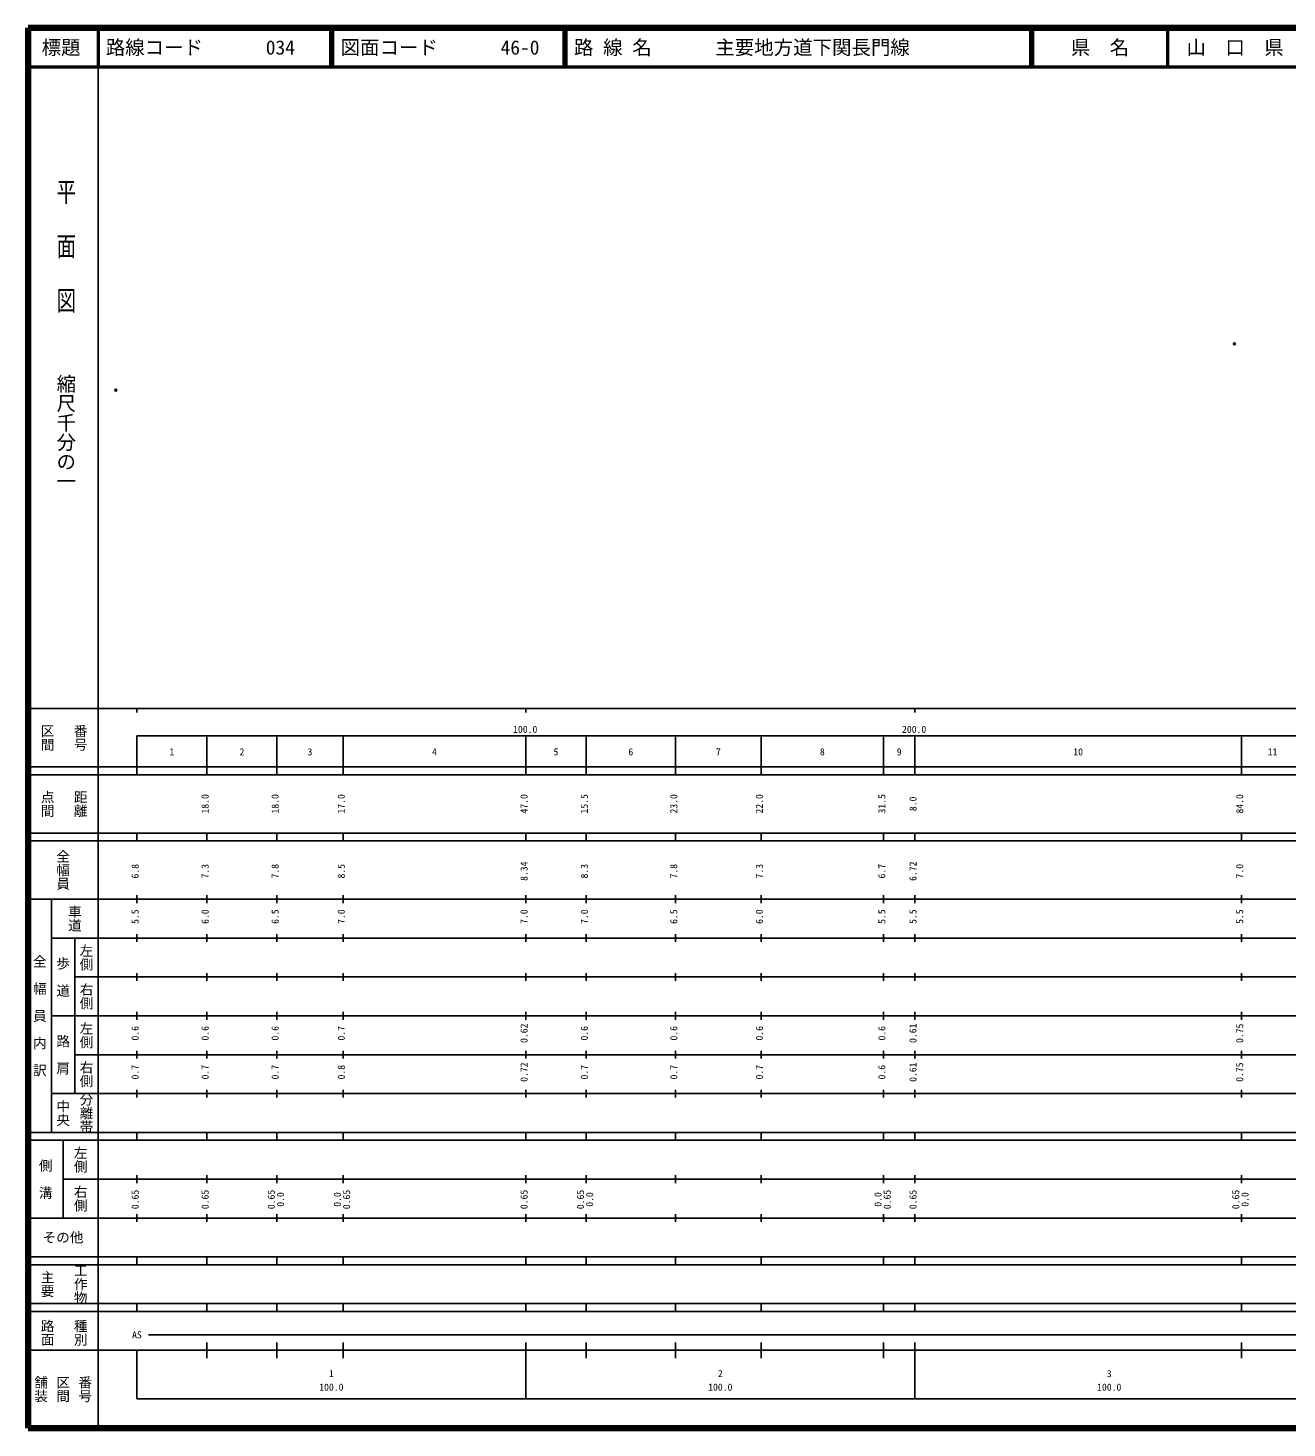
# Model space of a CAD drawing. Units: millimetres on the paper. Extents: x 40 to 680, y 20 to 380.
# Drawn here: x 40 to 363.7, y 20 to 380 of the extents above; entities that cross this region are included whole.
import ezdxf
from ezdxf.enums import TextEntityAlignment as Align

# ---------------------------------------------------------------- set-up
doc = ezdxf.new("R2010")
doc.units = ezdxf.units.MM
doc.header["$PDMODE"] = 32
doc.header["$PDSIZE"] = 0.5
doc.layers.add('M-OTRS', color=6, linetype='Continuous')
doc.layers.add('M-TTL-TXT', color=7, linetype='Continuous')
for name, color, linetype, lineweight in [('M-TTL', 2, 'Continuous', 140), ('M-TTL-BAND', 7, 'Continuous', 25), ('M-TTL-LINE', 7, 'Continuous', 50)]:
    doc.layers.add(name, color=color, linetype=linetype, lineweight=lineweight)
doc.styles.add('@ＭＳ ゴシック', font='')
doc.styles.add('ＭＳ ゴシック', font='')
doc.styles.get('@ＭＳ ゴシック').set_extended_font_data('@MS Gothic')
doc.styles.get('ＭＳ ゴシック').set_extended_font_data('MS Gothic')

msp = doc.modelspace()

# ---------------------------------------------------------------- linework, layer by layer
at = {"layer": 'M-OTRS'}
for p in [(350.188, 298.782), (62.579, 286.84)]:
    msp.add_point(p, dxfattribs=at)
at = {"layer": 'M-TTL'}
for p, q in [((40, 380), (40, 20)), ((680, 380), (40, 380)), ((40, 20), (680, 20))]:
    msp.add_line(p, q, dxfattribs=at)
at = {"layer": 'M-TTL-BAND'}
for p, q in [((58, 370), (58, 20)), ((40, 205), (579, 205)), ((68, 205), (68, 204)), ((168, 205), (168, 204)), ((268, 205), (268, 204)), ((68, 198), (579, 198)), ((68, 198), (68, 188)), ((86, 188), (86, 198)), ((104, 188), (104, 198)), ((121, 188), (121, 198)), ((168, 188), (168, 198)), ((183.5, 188), (183.5, 198)), ((206.5, 188), (206.5, 198)), ((228.5, 188), (228.5, 198)), ((260, 188), (260, 198)), ((268, 188), (268, 198)), ((352, 188), (352, 198)), ((40, 190), (579, 190)), ((40, 188), (579, 188)), ((40, 173), (579, 173)), ((68, 171), (68, 173)), ((86, 171), (86, 173)), ((104, 171), (104, 173)), ((121, 171), (121, 173)), ((168, 171), (168, 173)), ((183.5, 171), (183.5, 173)), ((206.5, 171), (206.5, 173)), ((228.5, 171), (228.5, 173)), ((260, 171), (260, 173)), ((268, 171), (268, 173)), ((352, 171), (352, 173)), ((40, 171), (579, 171)), ((40, 156), (579, 156)), ((46, 96), (46, 156)), ((68, 155), (68, 157)), ((86, 155), (86, 157)), ((104, 155), (104, 157)), ((121, 155), (121, 157)), ((168, 155), (168, 157)), ((183.5, 155), (183.5, 157)), ((206.5, 155), (206.5, 157)), ((228.5, 155), (228.5, 157)), ((260, 155), (260, 157)), ((268, 155), (268, 157)), ((352, 155), (352, 157)), ((46, 146), (579, 146)), ((52, 146), (52, 106)), ((68, 145), (68, 147)), ((86, 145), (86, 147)), ((104, 145), (104, 147)), ((121, 145), (121, 147)), ((168, 145), (168, 147)), ((183.5, 145), (183.5, 147)), ((206.5, 145), (206.5, 147)), ((228.5, 145), (228.5, 147)), ((260, 145), (260, 147)), ((268, 145), (268, 147)), ((352, 145), (352, 147)), ((68, 135), (68, 137)), ((86, 135), (86, 137)), ((104, 135), (104, 137)), ((121, 135), (121, 137)), ((168, 135), (168, 137)), ((183.5, 135), (183.5, 137)), ((206.5, 135), (206.5, 137)), ((228.5, 135), (228.5, 137)), ((260, 135), (260, 137)), ((268, 135), (268, 137)), ((352, 135), (352, 137)), ((52, 136), (579, 136)), ((46, 126), (579, 126)), ((68, 125), (68, 127)), ((86, 125), (86, 127)), ((104, 125), (104, 127)), ((121, 125), (121, 127)), ((168, 125), (168, 127)), ((183.5, 125), (183.5, 127)), ((206.5, 125), (206.5, 127)), ((228.5, 125), (228.5, 127)), ((260, 125), (260, 127)), ((268, 125), (268, 127)), ((352, 125), (352, 127)), ((52, 116), (579, 116)), ((68, 115), (68, 117)), ((86, 115), (86, 117)), ((104, 115), (104, 117)), ((121, 115), (121, 117)), ((168, 115), (168, 117)), ((183.5, 115), (183.5, 117)), ((206.5, 115), (206.5, 117)), ((228.5, 115), (228.5, 117)), ((260, 115), (260, 117)), ((268, 115), (268, 117)), ((352, 115), (352, 117)), ((46, 106), (579, 106)), ((68, 105), (68, 107)), ((86, 105), (86, 107)), ((104, 105), (104, 107)), ((121, 105), (121, 107)), ((168, 105), (168, 107)), ((183.5, 105), (183.5, 107)), ((206.5, 105), (206.5, 107)), ((228.5, 105), (228.5, 107)), ((260, 105), (260, 107)), ((268, 105), (268, 107)), ((352, 105), (352, 107)), ((40, 96), (579, 96)), ((40, 94), (579, 94)), ((49, 94), (49, 74)), ((68, 94), (68, 96)), ((86, 94), (86, 96)), ((104, 94), (104, 96)), ((121, 94), (121, 96)), ((168, 94), (168, 96)), ((183.5, 94), (183.5, 96)), ((206.5, 94), (206.5, 96)), ((228.5, 94), (228.5, 96)), ((260, 94), (260, 96)), ((268, 94), (268, 96)), ((352, 94), (352, 96)), ((49, 84), (579, 84)), ((68, 83), (68, 85)), ((86, 83), (86, 85)), ((104, 83), (104, 85)), ((121, 83), (121, 85)), ((168, 83), (168, 85)), ((183.5, 83), (183.5, 85)), ((206.5, 83), (206.5, 85)), ((228.5, 83), (228.5, 85)), ((260, 83), (260, 85)), ((268, 83), (268, 85)), ((352, 83), (352, 85)), ((40, 74), (579, 74)), ((68, 73), (68, 75)), ((86, 73), (86, 75)), ((104, 73), (104, 75)), ((121, 73), (121, 75)), ((168, 73), (168, 75)), ((183.5, 73), (183.5, 75)), ((206.5, 73), (206.5, 75)), ((228.5, 73), (228.5, 75)), ((260, 73), (260, 75)), ((268, 73), (268, 75)), ((352, 73), (352, 75)), ((40, 64), (579, 64)), ((40, 62), (579, 62)), ((68, 62), (68, 64)), ((86, 62), (86, 64)), ((104, 62), (104, 64)), ((121, 62), (121, 64)), ((168, 62), (168, 64)), ((183.5, 62), (183.5, 64)), ((206.5, 62), (206.5, 64)), ((228.5, 62), (228.5, 64)), ((260, 62), (260, 64)), ((268, 62), (268, 64)), ((352, 62), (352, 64)), ((40, 52), (579, 52)), ((68, 50), (68, 52)), ((86, 50), (86, 52)), ((104, 50), (104, 52)), ((121, 50), (121, 52)), ((168, 50), (168, 52)), ((183.5, 50), (183.5, 52)), ((206.5, 50), (206.5, 52)), ((228.5, 50), (228.5, 52)), ((260, 50), (260, 52)), ((268, 50), (268, 52)), ((352, 50), (352, 52)), ((40, 50), (579, 50)), ((71, 44), (565, 44)), ((40, 40), (579, 40)), ((68, 40), (68, 27.5)), ((86, 38), (86, 42)), ((104, 38), (104, 42)), ((121, 38), (121, 42)), ((168, 27.5), (168, 42)), ((183.5, 38), (183.5, 42)), ((206.5, 38), (206.5, 42)), ((228.5, 38), (228.5, 42)), ((260, 38), (260, 42)), ((268, 27.5), (268, 42)), ((352, 38), (352, 42)), ((68, 27.5), (579, 27.5))]:
    msp.add_line(p, q, dxfattribs=at)
at = {"layer": 'M-TTL-LINE'}
for p, q in [((58, 380), (58, 370)), ((117.75, 380), (117.75, 370)), ((118.25, 380), (118.25, 370)), ((177.75, 380), (177.75, 370)), ((178.25, 380), (178.25, 370)), ((297.75, 380), (297.75, 370)), ((298.25, 380), (298.25, 370)), ((333, 380), (333, 370)), ((40, 370), (680, 370))]:
    msp.add_line(p, q, dxfattribs=at)

# ---------------------------------------------------------------- texts
at = {"layer": 'M-TTL-BAND', "style": '@ＭＳ ゴシック', "width": 1.4}
msp.add_text('平  面  図', height=3.666, rotation=270, dxfattribs=at).set_placement((49.777, 306.475), align=Align.MIDDLE_RIGHT)
at = {"layer": 'M-TTL-BAND', "style": '@ＭＳ ゴシック'}
msp.add_text('縮尺千分の一', height=3.666, rotation=270, dxfattribs=at).set_placement((49.777, 261.03), align=Align.MIDDLE_RIGHT)
for s, p in [('区間', (45, 197.5)), ('番号', (53.5, 197.5)), ('点間', (45, 180.5)), ('距離', (53.5, 180.5)), ('全幅員', (49, 163.5)), ('車道', (52, 151)), ('左側', (55, 141)), ('全\u3000幅\u3000員\u3000内\u3000訳', (43, 126)), ('歩\u3000道', (49, 136)), ('右側', (55, 131)), ('左側', (55, 121)), ('路\u3000肩', (49, 116)), ('右側', (55, 111)), ('分離帯', (55, 101)), ('中央', (49, 101)), ('左側', (53.5, 89)), ('側\u3000溝', (44.5, 84)), ('右側', (53.5, 79)), ('工作物', (53.5, 57)), ('主要', (45, 57)), ('路面', (45, 44.5)), ('種別', (53.5, 44.5)), ('舗装', (43.333, 30)), ('区間', (49, 30)), ('番号', (54.667, 30))]:
    msp.add_text(s, height=2.566, rotation=270, dxfattribs=at).set_placement(p, align=Align.MIDDLE_CENTER)
at = {"layer": 'M-TTL-BAND', "style": 'ＭＳ ゴシック'}
for s, p in [('100.0', (167.844, 198.195)), ('200.0', (267.844, 198.195)), ('1', (77, 192.405)), ('2', (95, 192.405)), ('3', (112.5, 192.405)), ('4', (144.5, 192.405)), ('5', (175.75, 192.405)), ('6', (195, 192.405)), ('7', (217.5, 192.405)), ('8', (244.25, 192.405)), ('9', (264, 192.405)), ('10', (310, 192.405)), ('11', (360, 192.405)), ('AS', (68, 42.5)), ('1', (118, 32.523)), ('2', (218, 32.523)), ('3', (318, 32.523)), ('100.0', (118, 29.033)), ('100.0', (218, 29.033)), ('100.0', (318, 29.033))]:
    msp.add_text(s, height=1.833, dxfattribs=at).set_placement(p, align=Align.BOTTOM_CENTER)
for s, p in [('18.0', (87, 180.5)), ('18.0', (105, 180.5)), ('17.0', (122, 180.5)), ('47.0', (169, 180.5)), ('15.5', (184.5, 180.5)), ('23.0', (207.5, 180.5)), ('22.0', (229.5, 180.5)), ('31.5', (261, 180.5)), ('8.0', (269, 180.5)), ('84.0', (353, 180.5)), ('6.8', (69, 163.174)), ('7.3', (87, 163.174)), ('7.8', (105, 163.174)), ('8.5', (122, 163.174)), ('8.34', (169, 163.174)), ('8.3', (184.5, 163.174)), ('7.8', (207.5, 163.174)), ('7.3', (229.5, 163.174)), ('6.7', (261, 163.174)), ('6.72', (269, 163.174)), ('7.0', (353, 163.174)), ('5.5', (69, 151.5)), ('6.0', (87, 151.5)), ('6.5', (105, 151.5)), ('7.0', (122, 151.5)), ('7.0', (169, 151.5)), ('7.0', (184.5, 151.5)), ('6.5', (207.5, 151.5)), ('6.0', (229.5, 151.5)), ('5.5', (261, 151.5)), ('5.5', (269, 151.5)), ('5.5', (353, 151.5)), ('0.6', (69, 121.5)), ('0.6', (87, 121.5)), ('0.6', (105, 121.5)), ('0.7', (122, 121.5)), ('0.62', (169, 121.5)), ('0.6', (184.5, 121.5)), ('0.6', (207.5, 121.5)), ('0.6', (229.5, 121.5)), ('0.6', (261, 121.5)), ('0.61', (269, 121.5)), ('0.75', (353, 121.5)), ('0.7', (69, 111.5)), ('0.7', (87, 111.5)), ('0.7', (105, 111.5)), ('0.8', (122, 111.5)), ('0.72', (169, 111.5)), ('0.7', (184.5, 111.5)), ('0.7', (207.5, 111.5)), ('0.7', (229.5, 111.5)), ('0.6', (261, 111.5)), ('0.61', (269, 111.5)), ('0.75', (353, 111.5)), ('0.65', (69, 78.764)), ('0.65', (87, 78.764)), ('0.65', (104, 78.764)), ('0.0', (106.37, 78.764)), ('0.0', (121, 78.764)), ('0.65', (123.37, 78.764)), ('0.65', (169, 78.764)), ('0.65', (183.5, 78.764)), ('0.0', (185.87, 78.764)), ('0.0', (260, 78.764)), ('0.65', (262.37, 78.764)), ('0.65', (269, 78.764)), ('0.65', (352, 78.764)), ('0.0', (354.37, 78.764))]:
    msp.add_text(s, height=1.833, rotation=90, dxfattribs=at).set_placement(p, align=Align.BOTTOM_CENTER)
msp.add_text('その他', height=2.566, dxfattribs=at).set_placement((49, 69), align=Align.MIDDLE_CENTER)
at = {"layer": 'M-TTL-TXT', "style": 'ＭＳ ゴシック'}
for s, p in [('標題', (48.5, 375)), ('県\u3000名', (315.625, 375)), ('山\u3000口\u3000県', (350.375, 375))]:
    msp.add_text(s, height=3.666, dxfattribs=at).set_placement(p, align=Align.MIDDLE_CENTER)
for s, p in [('路線コード', (60, 375)), ('034', (101.142, 375)), ('図面コード', (120.38, 375)), ('46-0', (161.521, 375)), ('路 線 名', (180.38, 375)), ('主要地方道下関長門線', (216.734, 375))]:
    msp.add_text(s, height=3.666, dxfattribs=at).set_placement(p, align=Align.MIDDLE_LEFT)

doc.saveas('drawing.dxf')
